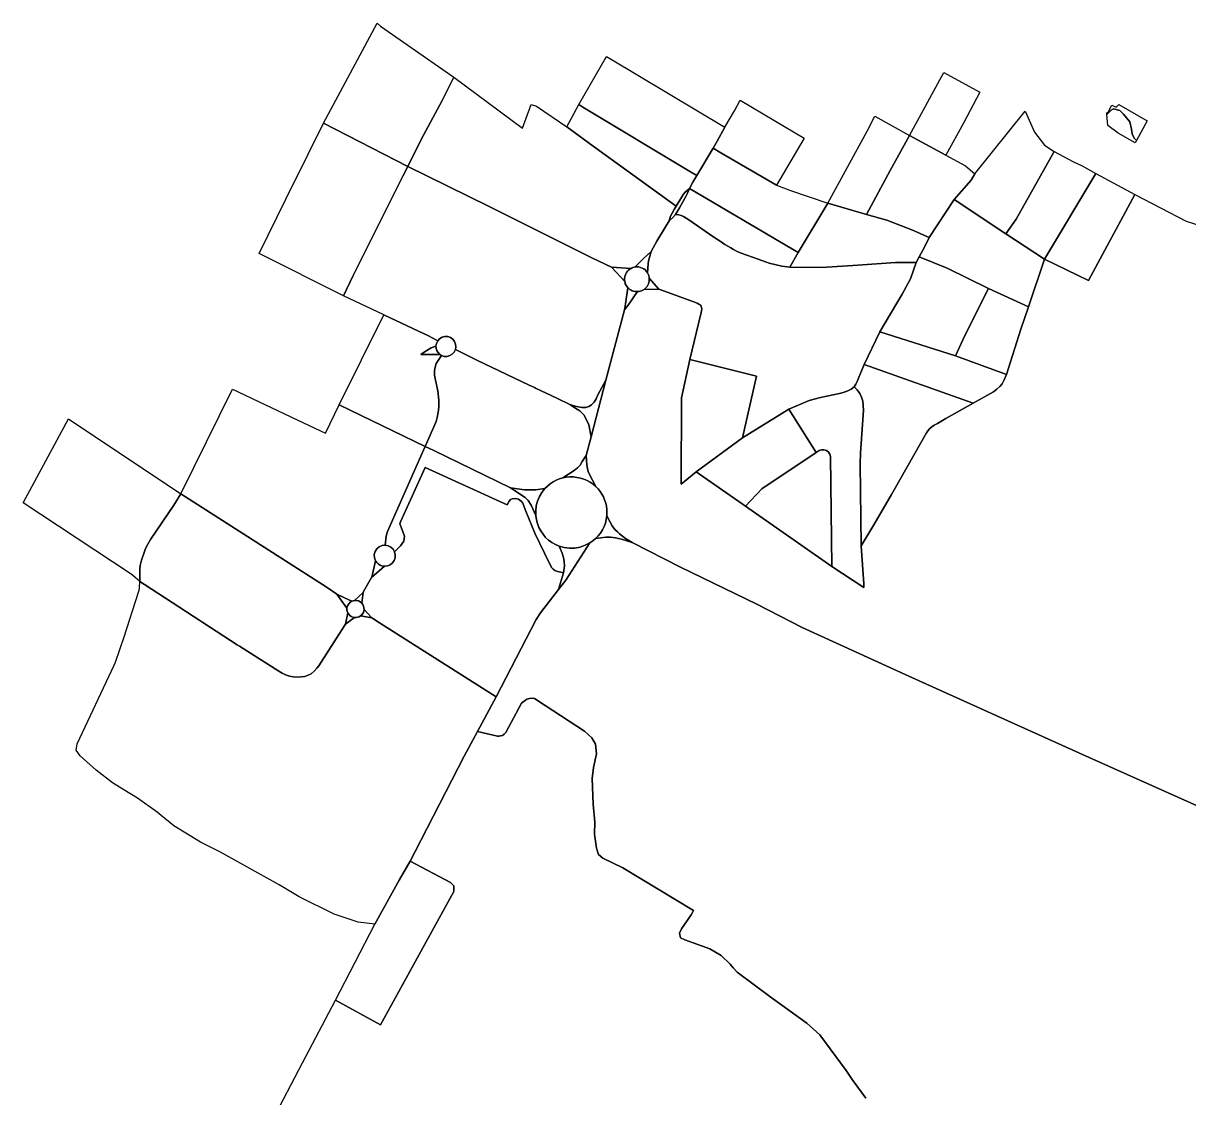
# Model space of a CAD drawing. Header units: millimetres. Extents: x -5124 to 18012, y -6362 to 5362.
# Drawn here: x -4745 to -3270, y 4001 to 5362 of the extents above; entities that cross this region are included whole.
import ezdxf

# ---------------------------------------------------------------- set-up
doc = ezdxf.new("R2010")
doc.units = ezdxf.units.MM
doc.layers.add('brokenLine', color=1, linetype='Continuous')

msp = doc.modelspace()

# ---------------------------------------------------------------- linework, layer by layer
at = {"layer": 'brokenLine', "color": 1}
for points in [[(-4365.3, 5235), (-4297.3, 5361.7), (-4293.2, 5358.3), (-4200, 5293.3), (-4214.9, 5263.8), (-4241.4, 5214.6), (-4258.3, 5180.3), (-4365.3, 5235), (-4365.3, 5235)], [(-3856.8, 5230.2), (-3866.9, 5212.3), (-3871.6, 5203.7), (-3892.6, 5168.8), (-3900.6, 5173.4), (-4036.8, 5255.6), (-4041.9, 5258.7), (-4006.9, 5319.7), (-4001.9, 5316.6), (-3856.8, 5230.2), (-3856.8, 5230.2)], [(-3577, 5194.8), (-3623.1, 5219.7), (-3579.8, 5299.6), (-3533.9, 5274.3), (-3554.6, 5235.4), (-3577, 5194.8), (-3577, 5194.8)], [(-3950.3, 5072.5), (-3960.3, 5063.4), (-3970.7, 5053), (-3972, 5052.7), (-3973.3, 5052.4), (-3974.5, 5051.9), (-3975.7, 5051.3), (-4000.6, 5052.9), (-4025.4, 5064.6), (-4052.6, 5078.2), (-4156.2, 5129.9), (-4258.3, 5180.3), (-4241.4, 5214.6), (-4214.9, 5263.8), (-4200, 5293.3), (-4113.4, 5228.8), (-4102.1, 5259), (-4095.4, 5256.6), (-4057.2, 5230.7), (-4038, 5216.8), (-4028.2, 5209.6), (-3918.8, 5129.9), (-3921.1, 5126), (-3923.7, 5121.2), (-3925.8, 5117.2), (-3927.5, 5111.6), (-3940.4, 5090.1), (-3943.1, 5085.6), (-3950.3, 5072.5), (-3950.3, 5072.5)], [(-3901.7, 5152.5), (-3904.7, 5150), (-3907.3, 5147.6), (-3909.3, 5145.2), (-3911.5, 5141.9), (-3918.8, 5129.9), (-4028.2, 5209.6), (-4038, 5216.8), (-4057.2, 5230.7), (-4041.9, 5258.7), (-4036.8, 5255.6), (-3900.6, 5173.4), (-3892.6, 5168.8), (-3897.3, 5160.6), (-3901.7, 5152.5), (-3901.7, 5152.5)], [(-3837.4, 5264.4), (-3795.1, 5238.9), (-3756.5, 5216.2), (-3791.5, 5156.8), (-3862, 5197.8), (-3871.6, 5203.7), (-3866.9, 5212.3), (-3856.8, 5230.2), (-3844.9, 5250.9), (-3837.4, 5264.4), (-3837.4, 5264.4)], [(-3335.6, 5213.2), (-3338.5, 5216.2), (-3341.2, 5221.8), (-3342, 5227.7), (-3344.2, 5236.7), (-3351.9, 5246.7), (-3356.8, 5251.1), (-3364.7, 5253.3), (-3367.9, 5251.5), (-3373, 5246), (-3373.2, 5248.1), (-3371.7, 5249), (-3366.7, 5258.1), (-3361.4, 5255.3), (-3358.2, 5258.7), (-3322, 5238.3), (-3335.6, 5213.2), (-3335.6, 5213.2)], [(-3623.1, 5219.7), (-3647.8, 5175.2), (-3677.7, 5119.4), (-3726.5, 5134), (-3676.6, 5225.2), (-3667.1, 5244), (-3623.1, 5219.7), (-3623.1, 5219.7)], [(-3440.1, 5199.2), (-3488.1, 5113.5), (-3501.3, 5095), (-3566.5, 5138.3), (-3544.9, 5163), (-3540.3, 5170.9), (-3476.8, 5250.2), (-3465, 5224), (-3452.3, 5207.3), (-3440.1, 5199.2), (-3440.1, 5199.2)], [(-3335.6, 5213.2), (-3337.5, 5210.3), (-3358.8, 5222.5), (-3371.8, 5232.4), (-3373, 5246), (-3367.9, 5251.5), (-3364.7, 5253.3), (-3356.8, 5251.1), (-3351.9, 5246.7), (-3344.2, 5236.7), (-3342, 5227.7), (-3341.2, 5221.8), (-3338.5, 5216.2), (-3335.6, 5213.2), (-3335.6, 5213.2)], [(-4258.3, 5180.3), (-4264.6, 5168.1), (-4327.9, 5041.2), (-4339.8, 5016.6), (-4446.9, 5070.2), (-4412.9, 5139), (-4384.7, 5195.9), (-4365.3, 5235), (-4258.3, 5180.3), (-4258.3, 5180.3)], [(-3677.7, 5119.4), (-3647.8, 5175.2), (-3623.1, 5219.7), (-3577, 5194.8), (-3552.2, 5181.2), (-3540.3, 5170.9), (-3544.9, 5163), (-3566.5, 5138.3), (-3598.1, 5090.2), (-3620, 5100), (-3652, 5112.4), (-3677.7, 5119.4), (-3677.7, 5119.4)], [(-3763.9, 5071.4), (-3901.7, 5152.5), (-3897.3, 5160.6), (-3892.6, 5168.8), (-3871.6, 5203.7), (-3862, 5197.8), (-3791.5, 5156.8), (-3773.7, 5149.7), (-3726.5, 5134), (-3763.9, 5071.4), (-3763.9, 5071.4)], [(-3452, 5063.1), (-3501.3, 5095), (-3488.1, 5113.5), (-3440.1, 5199.2), (-3416.2, 5186.7), (-3404.3, 5181), (-3387.1, 5171.6), (-3452, 5063.1), (-3452, 5063.1)], [(-4007.6, 4909.8), (-4017.7, 4891.1), (-4019.9, 4886), (-4022.4, 4881.6), (-4025.9, 4878.4), (-4029.4, 4876.4), (-4033.1, 4875.2), (-4038.2, 4874.8), (-4044.7, 4876.2), (-4052.3, 4878.2), (-4069.8, 4886.9), (-4096.6, 4899.4), (-4098.1, 4900.2), (-4101.7, 4902), (-4104.8, 4903.4), (-4170.9, 4934.9), (-4198.2, 4948.3), (-4197.6, 4951.9), (-4198, 4955.4), (-4199.3, 4958.8), (-4201.6, 4961.6), (-4204.5, 4963.6), (-4208, 4964.8), (-4211.6, 4964.9), (-4215.1, 4964), (-4218.2, 4962.2), (-4220.6, 4959.6), (-4233, 4966.1), (-4245.1, 4971.6), (-4289, 4992.3), (-4339.8, 5016.6), (-4327.9, 5041.2), (-4264.6, 5168.1), (-4258.3, 5180.3), (-4156.2, 5129.9), (-4052.6, 5078.2), (-4025.4, 5064.6), (-4000.6, 5052.9), (-3983.8, 5034.6), (-3983.4, 5033.2), (-3983, 5031.8), (-3982.4, 5030.4), (-3981.6, 5029.1), (-3980.8, 5027.9), (-3979.8, 5026.8), (-3982.8, 5006.5), (-3984, 4998.9), (-4007.6, 4909.8), (-4007.6, 4909.8)], [(-3452, 5063.1), (-3387.1, 5171.6), (-3337.6, 5144.8), (-3396.4, 5035.9), (-3452, 5063.1), (-3452, 5063.1)], [(-3918.8, 5129.9), (-3911.5, 5141.9), (-3909.3, 5145.2), (-3907.3, 5147.6), (-3904.7, 5150), (-3901.7, 5152.5), (-3904.2, 5146.7), (-3906.2, 5142.4), (-3907.9, 5139.5), (-3914.6, 5128), (-3919.6, 5119.6), (-3923, 5115.8), (-3927.5, 5111.6), (-3925.8, 5117.2), (-3923.7, 5121.2), (-3921.1, 5126), (-3918.8, 5129.9), (-3918.8, 5129.9)], [(-3919.6, 5119.6), (-3914.6, 5128), (-3907.9, 5139.5), (-3906.2, 5142.4), (-3904.2, 5146.7), (-3901.7, 5152.5), (-3763.9, 5071.4), (-3774.6, 5052.6), (-3784.7, 5054.1), (-3800.7, 5058), (-3814.8, 5062.8), (-3836.4, 5070.6), (-3841.3, 5072.6), (-3846.1, 5075), (-3849.5, 5077.1), (-3857.1, 5081.7), (-3862.9, 5085.6), (-3871, 5090.9), (-3902.5, 5112.8), (-3905.8, 5115), (-3909.3, 5117.1), (-3912.2, 5118.4), (-3915.1, 5119.2), (-3919.6, 5119.6), (-3919.6, 5119.6)], [(-3721.3, 4673.7), (-3680.8, 4646.8), (-3681, 4651.8), (-3684.3, 4699.9), (-3668.4, 4726.2), (-3646, 4764.8), (-3642.4, 4770.7), (-3601.6, 4842.8), (-3599.7, 4845.6), (-3597.2, 4848.4), (-3594.7, 4850.6), (-3591.7, 4852.7), (-3587.8, 4854.9), (-3576.9, 4861.1), (-3542.6, 4880.7), (-3516.7, 4895), (-3512.5, 4898.2), (-3508.6, 4901.7), (-3505.9, 4905.2), (-3503.1, 4910.1), (-3500.2, 4917), (-3482.1, 4974.3), (-3472.4, 5002.4), (-3452, 5063.1), (-3396.4, 5035.9), (-3337.6, 5144.8), (-3272.9, 5111.1), (-3241.1, 5101)], [(-3472.4, 5002.4), (-3523.1, 5025.9), (-3575.4, 5051.4), (-3610.9, 5065.9), (-3604.2, 5078), (-3598.1, 5090.2), (-3566.5, 5138.3), (-3501.3, 5095), (-3452, 5063.1), (-3472.4, 5002.4), (-3472.4, 5002.4)], [(-3610.9, 5065.9), (-3614.7, 5058.5), (-3640.9, 5058.7), (-3688.5, 5055.5), (-3734.3, 5052.2), (-3774.6, 5052.6), (-3763.9, 5071.4), (-3726.5, 5134), (-3677.7, 5119.4), (-3652, 5112.4), (-3620, 5100), (-3598.1, 5090.2), (-3604.2, 5078), (-3610.9, 5065.9), (-3610.9, 5065.9)], [(-3680.6, 4929.5), (-3687.6, 4912), (-3689.4, 4908), (-3691.1, 4904.6), (-3693.2, 4901.4), (-3697.1, 4898.4), (-3700.2, 4896.5), (-3703.3, 4895.1), (-3707.2, 4893.8), (-3711.7, 4892.7), (-3736, 4887.7), (-3750.2, 4884), (-3776, 4872.7), (-3834.5, 4836.6), (-3816.7, 4914.7), (-3901.2, 4935.7), (-3887.1, 4995.5), (-3886.6, 4997.3), (-3886.3, 4999.6), (-3886.4, 5001.7), (-3887.1, 5003.4), (-3888.4, 5004.9), (-3890.1, 5006.1), (-3892.1, 5007.1), (-3894.2, 5007.9), (-3938.2, 5023.9), (-3940.7, 5024.8), (-3952.7, 5038.8), (-3952.9, 5040.6), (-3953.4, 5042.3), (-3954.1, 5044), (-3954.9, 5045.6), (-3954.2, 5057.1), (-3953.6, 5060.6), (-3950.3, 5072.5), (-3943.1, 5085.6), (-3940.4, 5090.1), (-3927.5, 5111.6), (-3923, 5115.8), (-3919.6, 5119.6), (-3915.1, 5119.2), (-3912.2, 5118.4), (-3909.3, 5117.1), (-3905.8, 5115), (-3902.5, 5112.8), (-3871, 5090.9), (-3862.9, 5085.6), (-3857.1, 5081.7), (-3849.5, 5077.1), (-3846.1, 5075), (-3841.3, 5072.6), (-3836.4, 5070.6), (-3814.8, 5062.8), (-3800.7, 5058), (-3784.7, 5054.1), (-3774.6, 5052.6), (-3734.3, 5052.2), (-3688.5, 5055.5), (-3640.9, 5058.7), (-3614.7, 5058.5), (-3621.9, 5037.8), (-3632.2, 5018.4), (-3660.6, 4970.8), (-3680.6, 4929.5), (-3680.6, 4929.5)], [(-3970.7, 5053), (-3960.3, 5063.4), (-3950.3, 5072.5), (-3953.6, 5060.6), (-3954.2, 5057.1), (-3954.9, 5045.6), (-3956.3, 5047.5), (-3957.9, 5049.2), (-3959.7, 5050.6), (-3961.7, 5051.7), (-3963.9, 5052.5), (-3966.1, 5053), (-3968.4, 5053.2), (-3970.7, 5053), (-3970.7, 5053)], [(-3660.6, 4970.8), (-3632.2, 5018.4), (-3621.9, 5037.8), (-3614.7, 5058.5), (-3610.9, 5065.9), (-3575.4, 5051.4), (-3523.1, 5025.9), (-3552.6, 4967.1), (-3564.7, 4940.3), (-3660.6, 4970.8), (-3660.6, 4970.8)], [(-4000.6, 5052.9), (-3975.7, 5051.3), (-3977.4, 5050.3), (-3979, 5049), (-3980.3, 5047.6), (-3981.5, 5046), (-3982.5, 5044.3), (-3983.2, 5042.4), (-3983.7, 5040.5), (-3984, 5038.6), (-3984, 5036.6), (-3983.8, 5034.6), (-4000.6, 5052.9), (-4000.6, 5052.9)], [(-3970.7, 5053), (-3968.4, 5053.2), (-3966.1, 5053), (-3963.9, 5052.5), (-3961.7, 5051.7), (-3959.7, 5050.6), (-3957.9, 5049.2), (-3956.3, 5047.5), (-3954.9, 5045.6), (-3954.1, 5044), (-3953.4, 5042.3), (-3952.9, 5040.6), (-3952.7, 5038.8), (-3952.6, 5037), (-3952.8, 5035.2), (-3953.2, 5033.4), (-3953.7, 5031.7), (-3954.5, 5030.1), (-3955.4, 5028.5), (-3956.6, 5027.1), (-3957.8, 5025.8), (-3959.2, 5024.7), (-3960.8, 5023.7), (-3962.4, 5022.9), (-3964.1, 5022.3), (-3965.9, 5022), (-3967.7, 5021.8), (-3969.4, 5021.8), (-3971.1, 5022), (-3972.7, 5022.4), (-3974.3, 5022.9), (-3975.8, 5023.7), (-3977.3, 5024.6), (-3978.6, 5025.6), (-3979.8, 5026.8), (-3980.8, 5027.9), (-3981.6, 5029.1), (-3982.4, 5030.4), (-3983, 5031.8), (-3983.4, 5033.2), (-3983.8, 5034.6), (-3984, 5036.6), (-3984, 5038.6), (-3983.7, 5040.5), (-3983.2, 5042.4), (-3982.5, 5044.3), (-3981.5, 5046), (-3980.3, 5047.6), (-3979, 5049), (-3977.4, 5050.3), (-3975.7, 5051.3), (-3974.5, 5051.9), (-3973.3, 5052.4), (-3972, 5052.7), (-3970.7, 5053), (-3970.7, 5053)], [(-3959.2, 5024.7), (-3957.8, 5025.8), (-3956.6, 5027.1), (-3955.4, 5028.5), (-3954.5, 5030.1), (-3953.7, 5031.7), (-3953.2, 5033.4), (-3952.8, 5035.2), (-3952.6, 5037), (-3952.7, 5038.8), (-3940.7, 5024.8), (-3959.2, 5024.7), (-3959.2, 5024.7)], [(-3219.1, 4352.7), (-3395.6, 4431.8), (-3490.1, 4474.4), (-3624.1, 4534.6), (-3759, 4596.5), (-3816.3, 4625.9), (-3913, 4672.7), (-3974.2, 4703.8), (-3982.7, 4709.1), (-3990.2, 4715), (-3993.1, 4717.3), (-3996.1, 4720.6), (-3999.6, 4725), (-4002.7, 4730.4), (-4006.5, 4737.7), (-4006.3, 4741.8), (-4006.5, 4745.9), (-4007, 4750), (-4007.9, 4754), (-4009.2, 4757.9), (-4010.8, 4761.7), (-4012.8, 4765.3), (-4015, 4768.7), (-4017.6, 4771.9), (-4020.5, 4774.8), (-4028.4, 4790), (-4030, 4793.9), (-4031.1, 4797.8), (-4031.7, 4802.3), (-4032.6, 4814), (-4026.2, 4838), (-4007.6, 4909.8), (-3984, 4998.9), (-3979.3, 5004.7), (-3967.7, 5021.8), (-3965.9, 5022), (-3964.1, 5022.3), (-3962.4, 5022.9), (-3960.8, 5023.7), (-3959.2, 5024.7), (-3940.7, 5024.8), (-3938.2, 5023.9), (-3894.2, 5007.9), (-3892.1, 5007.1), (-3890.1, 5006.1), (-3888.4, 5004.9), (-3887.1, 5003.4), (-3886.4, 5001.7), (-3886.3, 4999.6), (-3886.6, 4997.3), (-3887.1, 4995.5), (-3901.2, 4935.7), (-3912, 4887.4), (-3912.2, 4777.9), (-3893.4, 4793.3), (-3830.9, 4750.2), (-3721.3, 4673.7), (-3721.3, 4673.7)], [(-3967.7, 5021.8), (-3979.3, 5004.7), (-3984, 4998.9), (-3982.8, 5006.5), (-3979.8, 5026.8), (-3978.6, 5025.6), (-3977.3, 5024.6), (-3975.8, 5023.7), (-3974.3, 5022.9), (-3972.7, 5022.4), (-3971.1, 5022), (-3969.4, 5021.8), (-3967.7, 5021.8), (-3967.7, 5021.8)], [(-3500.2, 4917), (-3564.7, 4940.3), (-3552.6, 4967.1), (-3523.1, 5025.9), (-3472.4, 5002.4), (-3482.1, 4974.3), (-3500.2, 4917), (-3500.2, 4917)], [(-4289, 4992.3), (-4245.1, 4971.6), (-4233, 4966.1), (-4220.6, 4959.6), (-4222.3, 4956.2), (-4222.9, 4952.6), (-4229.1, 4950.5), (-4236.6, 4945.9), (-4242.1, 4942.3), (-4218.1, 4942), (-4215.7, 4940.9), (-4222.4, 4930.7), (-4223.7, 4926.2), (-4224.5, 4921.8), (-4224.8, 4916.1), (-4223.4, 4909.6), (-4220.6, 4896.3), (-4219.2, 4884.2), (-4219.2, 4876.7), (-4219.6, 4871.1), (-4221.1, 4862.5), (-4222.5, 4857.3), (-4236.4, 4825.6), (-4345.3, 4878.3), (-4289, 4992.3), (-4289, 4992.3)], [(-4218.1, 4942), (-4220.5, 4944.9), (-4221.8, 4947.2), (-4222.7, 4949.8), (-4222.9, 4952.6), (-4222.3, 4956.2), (-4220.6, 4959.6), (-4218.2, 4962.2), (-4215.1, 4964), (-4211.6, 4964.9), (-4208, 4964.8), (-4204.5, 4963.6), (-4201.6, 4961.6), (-4199.3, 4958.8), (-4198, 4955.4), (-4197.6, 4951.9), (-4198.2, 4948.3), (-4199.8, 4945.1), (-4202.2, 4942.5), (-4205.3, 4940.7), (-4208.7, 4939.7), (-4212.3, 4939.8), (-4215.7, 4940.9), (-4218.1, 4942), (-4218.1, 4942)], [(-3660.6, 4970.8), (-3564.7, 4940.3), (-3500.2, 4917), (-3503.1, 4910.1), (-3505.9, 4905.2), (-3508.6, 4901.7), (-3512.5, 4898.2), (-3516.7, 4895), (-3542.6, 4880.7), (-3680.6, 4929.5), (-3660.6, 4970.8), (-3660.6, 4970.8)], [(-4218.1, 4942), (-4242.1, 4942.3), (-4236.6, 4945.9), (-4229.1, 4950.5), (-4222.9, 4952.6), (-4222.7, 4949.8), (-4221.8, 4947.2), (-4220.5, 4944.9), (-4218.1, 4942), (-4218.1, 4942)], [(-4236.4, 4825.6), (-4222.5, 4857.3), (-4221.1, 4862.5), (-4219.6, 4871.1), (-4219.2, 4876.7), (-4219.2, 4884.2), (-4220.6, 4896.3), (-4223.4, 4909.6), (-4224.8, 4916.1), (-4224.5, 4921.8), (-4223.7, 4926.2), (-4222.4, 4930.7), (-4215.7, 4940.9), (-4212.3, 4939.8), (-4208.7, 4939.7), (-4205.3, 4940.7), (-4202.2, 4942.5), (-4199.8, 4945.1), (-4198.2, 4948.3), (-4170.9, 4934.9), (-4104.8, 4903.4), (-4101.7, 4902), (-4098.1, 4900.2), (-4096.6, 4899.4), (-4069.8, 4886.9), (-4052.3, 4878.2), (-4045.6, 4873.9), (-4040.6, 4870.9), (-4035.7, 4865.8), (-4032.5, 4860.3), (-4029.4, 4853.1), (-4026.2, 4838), (-4032.6, 4814), (-4037.8, 4806.6), (-4040.4, 4802.1), (-4043.7, 4798.4), (-4047.7, 4795.1), (-4062.2, 4785.8), (-4066.4, 4784.5), (-4070.6, 4782.9), (-4074.5, 4780.8), (-4078.2, 4778.3), (-4081.7, 4775.5), (-4084.8, 4772.3), (-4096.5, 4770.9), (-4110.6, 4770.7), (-4128.6, 4773.4), (-4225.7, 4820.4), (-4236.4, 4825.6), (-4236.4, 4825.6)], [(-3834.5, 4836.6), (-3893.4, 4793.3), (-3912.2, 4777.9), (-3912, 4887.4), (-3901.2, 4935.7), (-3816.7, 4914.7), (-3834.5, 4836.6), (-3834.5, 4836.6)], [(-3680.6, 4929.5), (-3542.6, 4880.7), (-3576.9, 4861.1), (-3587.8, 4854.9), (-3591.7, 4852.7), (-3594.7, 4850.6), (-3597.2, 4848.4), (-3599.7, 4845.6), (-3601.6, 4842.8), (-3642.4, 4770.7), (-3646, 4764.8), (-3668.4, 4726.2), (-3684.3, 4699.9), (-3685.7, 4803.5), (-3685.3, 4817.1), (-3682, 4865.7), (-3681.4, 4871.1), (-3681.6, 4877.5), (-3682.4, 4883), (-3684, 4888.2), (-3686.1, 4892.8), (-3689.2, 4897.2), (-3693.2, 4901.4), (-3691.1, 4904.6), (-3689.4, 4908), (-3687.6, 4912), (-3680.6, 4929.5), (-3680.6, 4929.5)], [(-4052.3, 4878.2), (-4044.7, 4876.2), (-4038.2, 4874.8), (-4033.1, 4875.2), (-4029.4, 4876.4), (-4025.9, 4878.4), (-4022.4, 4881.6), (-4019.9, 4886), (-4017.7, 4891.1), (-4007.6, 4909.8), (-4026.2, 4838), (-4029.4, 4853.1), (-4032.5, 4860.3), (-4035.7, 4865.8), (-4040.6, 4870.9), (-4045.6, 4873.9), (-4052.3, 4878.2), (-4052.3, 4878.2)], [(-3693.2, 4901.4), (-3689.2, 4897.2), (-3686.1, 4892.8), (-3684, 4888.2), (-3682.4, 4883), (-3681.6, 4877.5), (-3681.4, 4871.1), (-3682, 4865.7), (-3685.3, 4817.1), (-3685.7, 4803.5), (-3684.3, 4699.9), (-3681, 4651.8), (-3680.8, 4646.8), (-3721.3, 4673.7), (-3723.1, 4813.1), (-3724.1, 4816), (-3725.9, 4818.5), (-3728.4, 4820.4), (-3731.4, 4821.4), (-3734.5, 4821.5), (-3737.5, 4820.6), (-3741.3, 4817.9), (-3776, 4872.7), (-3750.2, 4884), (-3736, 4887.7), (-3711.7, 4892.7), (-3707.2, 4893.8), (-3703.3, 4895.1), (-3700.2, 4896.5), (-3697.1, 4898.4), (-3693.2, 4901.4), (-3693.2, 4901.4)], [(-4287, 4700.6), (-4291, 4700.1), (-4294.7, 4698.6), (-4297.8, 4695.9), (-4299.9, 4692.5), (-4300.9, 4688.7), (-4300.8, 4684.7), (-4299.4, 4680.9), (-4304.2, 4660.2), (-4304.6, 4659.6), (-4314.5, 4642), (-4315.2, 4640.6), (-4325.8, 4630.5), (-4327.6, 4630.1), (-4329.3, 4629.5), (-4338.6, 4634), (-4348.3, 4638.6), (-4360.4, 4646.8), (-4546.1, 4765.5), (-4480.5, 4898.3), (-4390.5, 4855.5), (-4362.9, 4842.7), (-4345.3, 4878.3), (-4236.4, 4825.6), (-4238.5, 4820.8), (-4284.1, 4717.9), (-4285.9, 4712), (-4286.5, 4708.3), (-4287, 4700.6), (-4287, 4700.6)], [(-3830.9, 4750.2), (-3893.4, 4793.3), (-3834.5, 4836.6), (-3776, 4872.7), (-3741.3, 4817.9), (-3810.1, 4772.1), (-3830.9, 4750.2), (-3830.9, 4750.2)], [(-4688.1, 4860.5), (-4546.1, 4765.5), (-4554.7, 4751.1), (-4584.3, 4707.7), (-4587.8, 4701.7), (-4590.5, 4696.2), (-4592.8, 4690.1), (-4595.6, 4681.7), (-4597.4, 4674.7), (-4598, 4670.4), (-4598, 4666.4), (-4597.7, 4654.6), (-4603.8, 4659.8), (-4607, 4662.4), (-4610.2, 4664.8), (-4745.4, 4754.3), (-4688.1, 4860.5), (-4688.1, 4860.5)], [(-4277.1, 4695.5), (-4279.8, 4698.1), (-4283.3, 4699.9), (-4287, 4700.6), (-4286.5, 4708.3), (-4285.9, 4712), (-4284.1, 4717.9), (-4238.5, 4820.8), (-4236.4, 4825.6), (-4225.7, 4820.4), (-4128.6, 4773.4), (-4109.7, 4761.1), (-4106.2, 4757), (-4102.4, 4751.3), (-4096.4, 4738), (-4095.7, 4732.9), (-4094.4, 4727.9), (-4092.5, 4723.2), (-4090.1, 4718.6), (-4087.2, 4714.4), (-4083.9, 4710.5), (-4080.1, 4707.1), (-4076, 4704), (-4071.5, 4701.5), (-4066.8, 4699.5), (-4063.1, 4690.3), (-4061.3, 4684.8), (-4060.4, 4679.7), (-4060.2, 4674.4), (-4061.2, 4665.7), (-4070.3, 4667.5), (-4072.4, 4668.6), (-4074.5, 4670.1), (-4076.3, 4672.3), (-4085.5, 4690.6), (-4097.6, 4715.8), (-4109, 4743.6), (-4111, 4749), (-4112.6, 4753.8), (-4114.9, 4756.4), (-4118.3, 4758.9), (-4122.6, 4759.7), (-4126.2, 4759.4), (-4128.5, 4758.4), (-4130.2, 4756.4), (-4132.7, 4751.8), (-4236.7, 4799.2), (-4267.7, 4730.2), (-4268.5, 4727.5), (-4265.7, 4720.1), (-4262.7, 4712), (-4263.7, 4705.5), (-4267.7, 4699.9), (-4275.2, 4692.1), (-4277.1, 4695.5), (-4277.1, 4695.5)], [(-4020.5, 4774.8), (-4023.9, 4777.7), (-4027.6, 4780.3), (-4031.5, 4782.5), (-4035.6, 4784.2), (-4039.9, 4785.6), (-4044.3, 4786.5), (-4048.8, 4787), (-4053.3, 4787.1), (-4057.7, 4786.7), (-4062.2, 4785.8), (-4047.7, 4795.1), (-4043.7, 4798.4), (-4040.4, 4802.1), (-4037.8, 4806.6), (-4032.6, 4814), (-4031.7, 4802.3), (-4031.1, 4797.8), (-4030, 4793.9), (-4028.4, 4790), (-4020.5, 4774.8), (-4020.5, 4774.8)], [(-3741.3, 4817.9), (-3737.5, 4820.6), (-3734.5, 4821.5), (-3731.4, 4821.4), (-3728.4, 4820.4), (-3725.9, 4818.5), (-3724.1, 4816), (-3723.1, 4813.1), (-3721.3, 4673.7), (-3830.9, 4750.2), (-3810.1, 4772.1), (-3741.3, 4817.9), (-3741.3, 4817.9)], [(-4316.9, 4627.2), (-4315.2, 4640.6), (-4314.5, 4642), (-4304.6, 4659.6), (-4287.9, 4673.8), (-4284.2, 4674.3), (-4280.7, 4675.7), (-4277.8, 4678.1), (-4275.6, 4681.2), (-4274.4, 4684.7), (-4274.3, 4688.5), (-4275.2, 4692.1), (-4267.7, 4699.9), (-4263.7, 4705.5), (-4262.7, 4712), (-4265.7, 4720.1), (-4268.5, 4727.5), (-4267.7, 4730.2), (-4236.7, 4799.2), (-4132.7, 4751.8), (-4130.2, 4756.4), (-4128.5, 4758.4), (-4126.2, 4759.4), (-4122.6, 4759.7), (-4118.3, 4758.9), (-4114.9, 4756.4), (-4112.6, 4753.8), (-4111, 4749), (-4109, 4743.6), (-4097.6, 4715.8), (-4085.5, 4690.6), (-4076.3, 4672.3), (-4074.5, 4670.1), (-4072.4, 4668.6), (-4070.3, 4667.5), (-4061.2, 4665.7), (-4067.7, 4644.4), (-4090.4, 4615), (-4095.9, 4606.5), (-4146.6, 4508.3), (-4294.4, 4602.4), (-4303.9, 4608.4), (-4313.9, 4619), (-4314, 4621.2), (-4314.5, 4623.4), (-4315.5, 4625.4), (-4316.9, 4627.2), (-4316.9, 4627.2)], [(-4012, 4719.9), (-4014.5, 4716), (-4017.4, 4712.3), (-4020.7, 4708.9), (-4024.1, 4706), (-4027.9, 4703.4), (-4033.9, 4700.4), (-4040.3, 4698.2), (-4046.9, 4697), (-4053.6, 4696.9), (-4060.3, 4697.7), (-4066.8, 4699.5), (-4071.5, 4701.5), (-4076, 4704), (-4080.1, 4707.1), (-4083.9, 4710.5), (-4087.2, 4714.4), (-4090.1, 4718.6), (-4092.5, 4723.2), (-4094.4, 4727.9), (-4095.7, 4732.9), (-4096.4, 4738), (-4096.5, 4744.2), (-4095.8, 4750.3), (-4094.2, 4756.4), (-4091.9, 4762.1), (-4088.7, 4767.5), (-4084.8, 4772.3), (-4081.7, 4775.5), (-4078.2, 4778.3), (-4074.5, 4780.8), (-4070.6, 4782.9), (-4066.4, 4784.5), (-4062.2, 4785.8), (-4057.7, 4786.7), (-4053.3, 4787.1), (-4048.8, 4787), (-4044.3, 4786.5), (-4039.9, 4785.6), (-4035.6, 4784.2), (-4031.5, 4782.5), (-4027.6, 4780.3), (-4023.9, 4777.7), (-4020.5, 4774.8), (-4017.6, 4771.9), (-4015, 4768.7), (-4012.8, 4765.3), (-4010.8, 4761.7), (-4009.2, 4757.9), (-4007.9, 4754), (-4007, 4750), (-4006.5, 4745.9), (-4006.3, 4741.8), (-4006.5, 4737.7), (-4007.2, 4733.1), (-4008.3, 4728.5), (-4009.9, 4724.1), (-4012, 4719.9), (-4012, 4719.9)], [(-4084.8, 4772.3), (-4088.7, 4767.5), (-4091.9, 4762.1), (-4094.2, 4756.4), (-4095.8, 4750.3), (-4096.5, 4744.2), (-4096.4, 4738), (-4102.4, 4751.3), (-4106.2, 4757), (-4109.7, 4761.1), (-4128.6, 4773.4), (-4110.6, 4770.7), (-4096.5, 4770.9), (-4084.8, 4772.3), (-4084.8, 4772.3)], [(-4337.5, 4600.6), (-4339.2, 4597.9), (-4371.3, 4547.7), (-4373.7, 4544.7), (-4377, 4540.8), (-4380.7, 4537.8), (-4384.6, 4535.8), (-4388.8, 4534.4), (-4393.4, 4533.7), (-4398.5, 4533.3), (-4403.7, 4533.7), (-4408.5, 4534.6), (-4413.4, 4536.3), (-4417.8, 4538.5), (-4421.9, 4540.9), (-4471.7, 4572.6), (-4474.7, 4574.5), (-4518.2, 4602.7), (-4521.9, 4605), (-4591.8, 4650.6), (-4597.7, 4654.6), (-4598, 4666.4), (-4598, 4670.4), (-4597.4, 4674.7), (-4595.6, 4681.7), (-4592.8, 4690.1), (-4590.5, 4696.2), (-4587.8, 4701.7), (-4584.3, 4707.7), (-4554.7, 4751.1), (-4546.1, 4765.5), (-4360.4, 4646.8), (-4348.3, 4638.6), (-4335.5, 4620.7), (-4335.5, 4618.7), (-4335.2, 4616.7), (-4334.4, 4614.8), (-4337.5, 4600.6), (-4337.5, 4600.6)], [(-3974.2, 4703.8), (-3987.7, 4708.1), (-3995.3, 4709.9), (-4001.7, 4710.8), (-4007.7, 4710.6), (-4013.9, 4710), (-4020.7, 4708.9), (-4017.4, 4712.3), (-4014.5, 4716), (-4012, 4719.9), (-4009.9, 4724.1), (-4008.3, 4728.5), (-4007.2, 4733.1), (-4006.5, 4737.7), (-4002.7, 4730.4), (-3999.6, 4725), (-3996.1, 4720.6), (-3993.1, 4717.3), (-3990.2, 4715), (-3982.7, 4709.1), (-3974.2, 4703.8), (-3974.2, 4703.8)], [(-4067.7, 4644.4), (-4058.4, 4656.1), (-4027.9, 4703.4), (-4024.1, 4706), (-4020.7, 4708.9), (-4013.9, 4710), (-4007.7, 4710.6), (-4001.7, 4710.8), (-3995.3, 4709.9), (-3987.7, 4708.1), (-3974.2, 4703.8), (-3913, 4672.7), (-3816.3, 4625.9), (-3759, 4596.5), (-3624.1, 4534.6), (-3490.1, 4474.4), (-3395.6, 4431.8), (-3219.1, 4352.7)], [(-4299.4, 4680.9), (-4300.8, 4684.7), (-4300.9, 4688.7), (-4299.9, 4692.5), (-4297.8, 4695.9), (-4294.7, 4698.6), (-4291, 4700.1), (-4287, 4700.6), (-4283.3, 4699.9), (-4279.8, 4698.1), (-4277.1, 4695.5), (-4275.2, 4692.1), (-4274.3, 4688.5), (-4274.4, 4684.7), (-4275.6, 4681.2), (-4277.8, 4678.1), (-4280.7, 4675.7), (-4284.2, 4674.3), (-4287.9, 4673.8), (-4290.7, 4674.2), (-4293.4, 4675.1), (-4295.8, 4676.6), (-4297.8, 4678.5), (-4299.4, 4680.9), (-4299.4, 4680.9)], [(-4027.9, 4703.4), (-4058.4, 4656.1), (-4067.7, 4644.4), (-4061.2, 4665.7), (-4060.2, 4674.4), (-4060.4, 4679.7), (-4061.3, 4684.8), (-4063.1, 4690.3), (-4066.8, 4699.5), (-4060.3, 4697.7), (-4053.6, 4696.9), (-4046.9, 4697), (-4040.3, 4698.2), (-4033.9, 4700.4), (-4027.9, 4703.4), (-4027.9, 4703.4)], [(-4287.9, 4673.8), (-4304.6, 4659.6), (-4304.2, 4660.2), (-4299.4, 4680.9), (-4297.8, 4678.5), (-4295.8, 4676.6), (-4293.4, 4675.1), (-4290.7, 4674.2), (-4287.9, 4673.8), (-4287.9, 4673.8)], [(-4318.4, 4610.9), (-4303.9, 4608.4), (-4294.4, 4602.4), (-4146.6, 4508.3), (-4170.4, 4464.5), (-4187.3, 4433.3), (-4249.6, 4311.7), (-4255.4, 4300.3), (-4269.3, 4276.4), (-4300.1, 4220.6), (-4321.2, 4222.9), (-4351.6, 4233.3), (-4395.9, 4255.2), (-4421.6, 4270.3), (-4496.6, 4312.2), (-4521.2, 4324.3), (-4554.8, 4345.2), (-4571, 4358.3), (-4575.9, 4362.2), (-4600.8, 4380.2), (-4618.2, 4390.5), (-4632.4, 4399.7), (-4653.3, 4415.6), (-4673.4, 4433.6), (-4678.6, 4441), (-4677.3, 4449), (-4630.4, 4548.8), (-4628.7, 4552.4), (-4617.5, 4584.6), (-4599.4, 4641), (-4598.9, 4643.5), (-4598.3, 4646.5), (-4597.7, 4654.6), (-4591.8, 4650.6), (-4521.9, 4605), (-4518.2, 4602.7), (-4474.7, 4574.5), (-4471.7, 4572.6), (-4421.9, 4540.9), (-4417.8, 4538.5), (-4413.4, 4536.3), (-4408.5, 4534.6), (-4403.7, 4533.7), (-4398.5, 4533.3), (-4393.4, 4533.7), (-4388.8, 4534.4), (-4384.6, 4535.8), (-4380.7, 4537.8), (-4377, 4540.8), (-4373.7, 4544.7), (-4371.3, 4547.7), (-4339.2, 4597.9), (-4337.5, 4600.6), (-4326, 4608.9), (-4324, 4608.9), (-4322, 4609.2), (-4320.1, 4609.9), (-4318.4, 4610.9), (-4318.4, 4610.9)], [(-4338.6, 4634), (-4329.3, 4629.5), (-4331.3, 4628.3), (-4332.9, 4626.8), (-4334.2, 4625), (-4335.1, 4622.9), (-4335.5, 4620.7), (-4348.3, 4638.6), (-4338.6, 4634), (-4338.6, 4634)], [(-4315.2, 4640.6), (-4316.9, 4627.2), (-4318.8, 4628.8), (-4321, 4629.9), (-4323.3, 4630.4), (-4325.8, 4630.5), (-4315.2, 4640.6), (-4315.2, 4640.6)], [(-3678.4, 4000.1), (-3695.6, 4023.8), (-3703.3, 4035.3), (-3736.5, 4080.2), (-3753, 4094.9), (-3798.3, 4127.4), (-3841.3, 4159.8), (-3846.3, 4165.3), (-3850.2, 4169.6), (-3861.7, 4180.8), (-3876, 4189.3), (-3907.6, 4200.8), (-3913, 4203.3), (-3914.6, 4208.9), (-3911.9, 4214.7), (-3899.5, 4232.4), (-3898, 4235.1), (-3896.8, 4238), (-3986.3, 4291.7), (-4011.4, 4304.2), (-4017, 4308.6), (-4019.3, 4316.7), (-4022.2, 4334.4), (-4021.6, 4349.9), (-4023.6, 4372.4), (-4024.9, 4405.1), (-4023.4, 4419), (-4019.3, 4436.2), (-4020.9, 4448.7), (-4025.5, 4456.6), (-4034.9, 4465.1), (-4084.5, 4497.6), (-4098.1, 4506.3), (-4101.2, 4506.7), (-4104.3, 4506.5), (-4107.6, 4505.7), (-4114.3, 4500.3), (-4134.5, 4463.1), (-4136.4, 4461.1), (-4138.7, 4459.5), (-4141, 4458.9), (-4142.9, 4458.7), (-4145, 4458.8), (-4170.4, 4464.5), (-4146.6, 4508.3), (-4095.9, 4606.5), (-4090.4, 4615), (-4067.7, 4644.4), (-4067.7, 4644.4)], [(-4318.4, 4610.9), (-4320.1, 4609.9), (-4322, 4609.2), (-4324, 4608.9), (-4326, 4608.9), (-4328.1, 4609.4), (-4330.1, 4610.2), (-4331.8, 4611.5), (-4333.3, 4613), (-4334.4, 4614.8), (-4335.2, 4616.7), (-4335.5, 4618.7), (-4335.5, 4620.7), (-4335.1, 4622.9), (-4334.2, 4625), (-4332.9, 4626.8), (-4331.3, 4628.3), (-4329.3, 4629.5), (-4327.6, 4630.1), (-4325.8, 4630.5), (-4323.3, 4630.4), (-4321, 4629.9), (-4318.8, 4628.8), (-4316.9, 4627.2), (-4315.5, 4625.4), (-4314.5, 4623.4), (-4314, 4621.2), (-4313.9, 4619), (-4314.2, 4617.1), (-4314.8, 4615.3), (-4315.7, 4613.6), (-4316.9, 4612.2), (-4318.4, 4610.9), (-4318.4, 4610.9)], [(-4334.4, 4614.8), (-4333.3, 4613), (-4331.8, 4611.5), (-4330.1, 4610.2), (-4328.1, 4609.4), (-4326, 4608.9), (-4337.5, 4600.6), (-4334.4, 4614.8), (-4334.4, 4614.8)], [(-4303.9, 4608.4), (-4318.4, 4610.9), (-4316.9, 4612.2), (-4315.7, 4613.6), (-4314.8, 4615.3), (-4314.2, 4617.1), (-4313.9, 4619), (-4303.9, 4608.4), (-4303.9, 4608.4)], [(-4430.3, 3971.2), (-4391.7, 4044.8), (-4350.1, 4124.1), (-4293.1, 4093), (-4200.3, 4262), (-4200, 4269), (-4204.4, 4273.4), (-4255.4, 4300.3), (-4249.6, 4311.7), (-4187.3, 4433.3), (-4170.4, 4464.5), (-4145, 4458.8), (-4142.9, 4458.7), (-4141, 4458.9), (-4138.7, 4459.5), (-4136.4, 4461.1), (-4134.5, 4463.1), (-4114.3, 4500.3), (-4107.6, 4505.7), (-4104.3, 4506.5), (-4101.2, 4506.7), (-4098.1, 4506.3), (-4084.5, 4497.6), (-4034.9, 4465.1), (-4025.5, 4456.6), (-4020.9, 4448.7), (-4019.3, 4436.2), (-4023.4, 4419), (-4024.9, 4405.1), (-4023.6, 4372.4), (-4021.6, 4349.9), (-4022.2, 4334.4), (-4019.3, 4316.7), (-4017, 4308.6), (-4011.4, 4304.2), (-3986.3, 4291.7), (-3896.8, 4238), (-3898, 4235.1), (-3899.5, 4232.4), (-3911.9, 4214.7), (-3914.6, 4208.9), (-3913, 4203.3), (-3907.6, 4200.8), (-3876, 4189.3), (-3861.7, 4180.8), (-3850.2, 4169.6), (-3846.3, 4165.3), (-3841.3, 4159.8), (-3798.3, 4127.4), (-3753, 4094.9), (-3736.5, 4080.2), (-3703.3, 4035.3), (-3695.6, 4023.8), (-3678.4, 4000.1)], [(-4255.4, 4300.3), (-4204.4, 4273.4), (-4200, 4269), (-4200.3, 4262), (-4293.1, 4093), (-4350.1, 4124.1), (-4300.1, 4220.6), (-4269.3, 4276.4), (-4255.4, 4300.3), (-4255.4, 4300.3)]]:
    msp.add_lwpolyline(points, dxfattribs=at)

doc.saveas('drawing.dxf')
